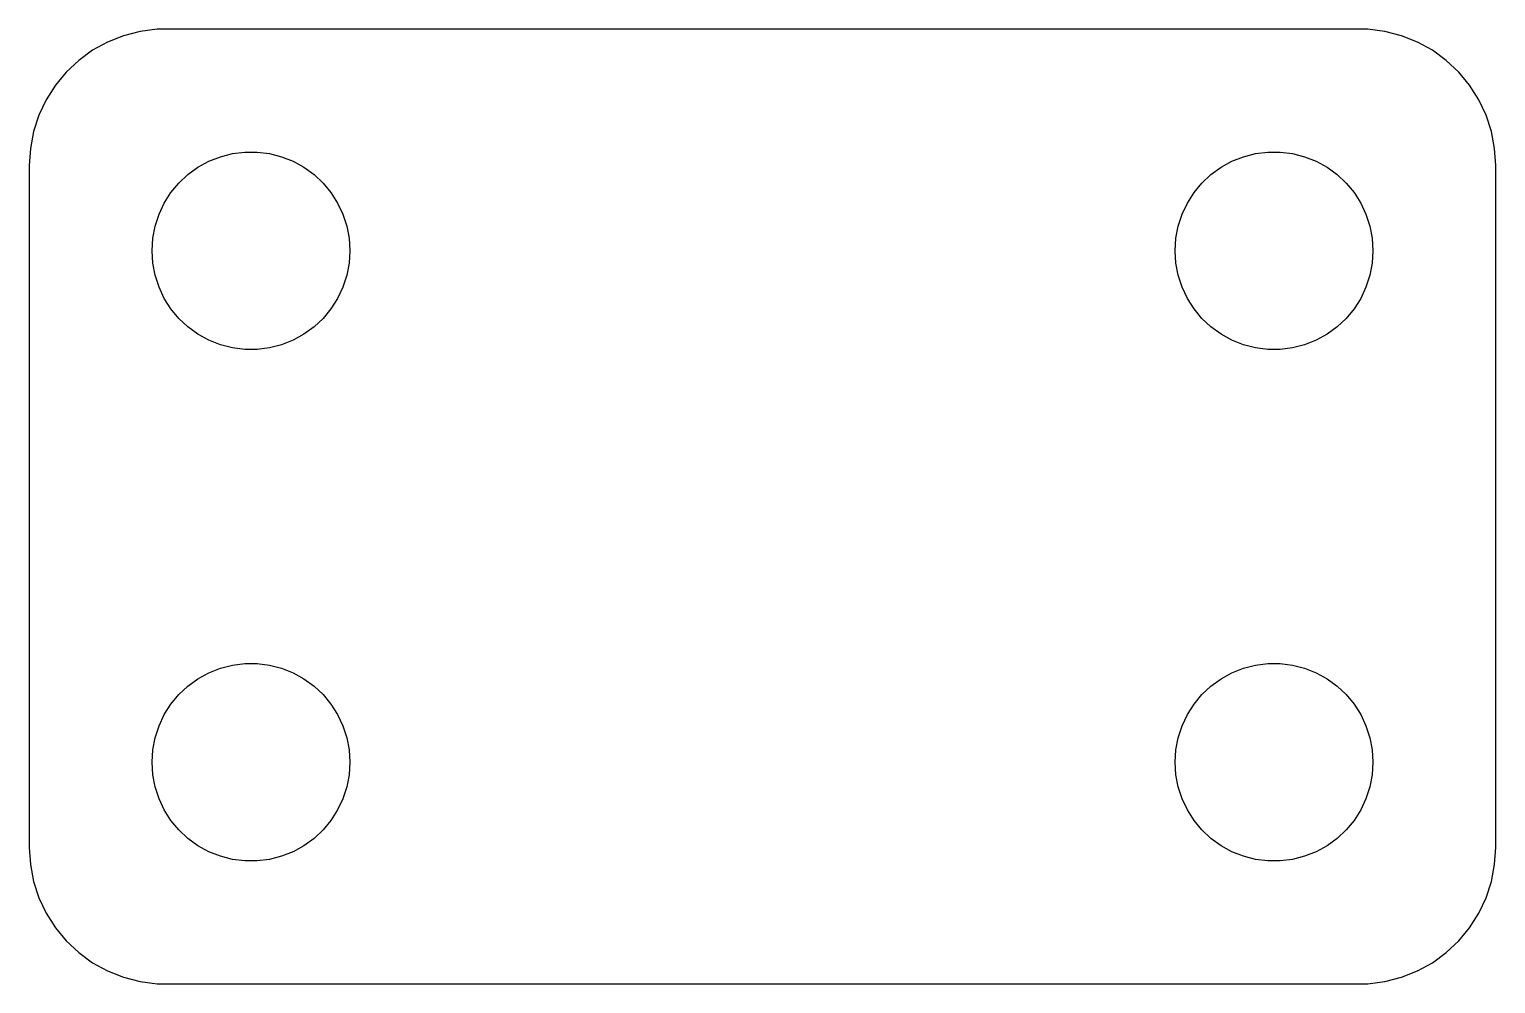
# Model space of a CAD drawing. Header units: metres. Extents: x -21.5 to 21.5, y -14 to 14.
import ezdxf

# ---------------------------------------------------------------- set-up
doc = ezdxf.new("R2010")
doc.units = ezdxf.units.M

msp = doc.modelspace()

# ---------------------------------------------------------------- linework, layer by layer
for p, q in [((-18.7361, 13.8042), (-19.2031, 13.6193)), ((-18.2495, 13.9291), (-18.7361, 13.8042)), ((-17.7512, 13.9921), (-18.2495, 13.9291)), ((17.7512, 13.9921), (-17.7512, 13.9921)), ((18.2495, 13.9291), (17.7512, 13.9921)), ((18.7361, 13.8042), (18.2495, 13.9291)), ((19.2031, 13.6193), (18.7361, 13.8042)), ((-19.6433, 13.3773), (-20.0497, 13.082)), ((-19.2031, 13.6193), (-19.6433, 13.3773)), ((19.6433, 13.3773), (19.2031, 13.6193)), ((20.0497, 13.082), (19.6433, 13.3773)), ((-20.0497, 13.082), (-20.4159, 12.7382)), ((20.4159, 12.7382), (20.0497, 13.082)), ((-20.4159, 12.7382), (-20.7361, 12.3511)), ((20.7361, 12.3511), (20.4159, 12.7382)), ((-20.7361, 12.3511), (-21.0052, 11.927)), ((21.0052, 11.927), (20.7361, 12.3511)), ((-21.0052, 11.927), (-21.2191, 11.4725)), ((21.2191, 11.4725), (21.0052, 11.927)), ((-21.2191, 11.4725), (-21.3743, 10.9948)), ((21.3743, 10.9948), (21.2191, 11.4725)), ((-21.3743, 10.9948), (-21.4684, 10.5013)), ((21.4684, 10.5013), (21.3743, 10.9948)), ((-21.4684, 10.5013), (-21.5, 10)), ((-15.8961, 10.2581), (-15.5434, 10.3486)), ((-15.5434, 10.3486), (-15.1821, 10.3943)), ((-15.1821, 10.3943), (-14.8179, 10.3943)), ((-14.8179, 10.3943), (-14.4566, 10.3486)), ((-14.4566, 10.3486), (-14.1038, 10.2581)), ((14.1038, 10.2581), (14.4566, 10.3486)), ((14.4566, 10.3486), (14.8179, 10.3943)), ((14.8179, 10.3943), (15.1821, 10.3943)), ((15.1821, 10.3943), (15.5434, 10.3486)), ((15.5434, 10.3486), (15.8961, 10.2581)), ((21.5, 10), (21.4684, 10.5013)), ((-21.5, 10), (-21.5, -10)), ((-16.8485, 9.73448), (-16.5539, 9.94855)), ((-16.5539, 9.94855), (-16.2348, 10.124)), ((-16.2348, 10.124), (-15.8961, 10.2581)), ((-14.1038, 10.2581), (-13.7652, 10.124)), ((-13.7652, 10.124), (-13.4461, 9.94855)), ((-13.4461, 9.94855), (-13.1515, 9.73448)), ((13.1515, 9.73448), (13.4461, 9.94855)), ((13.4461, 9.94855), (13.7652, 10.124)), ((13.7652, 10.124), (14.1038, 10.2581)), ((15.8961, 10.2581), (16.2348, 10.124)), ((16.2348, 10.124), (16.5539, 9.94855)), ((16.5539, 9.94855), (16.8485, 9.73448)), ((21.5, -10), (21.5, 10)), ((-17.3461, 9.20457), (-17.114, 9.48518)), ((-17.114, 9.48518), (-16.8485, 9.73448)), ((-13.1515, 9.73448), (-12.886, 9.48518)), ((-12.886, 9.48518), (-12.6538, 9.20457)), ((12.6538, 9.20457), (12.886, 9.48518)), ((12.886, 9.48518), (13.1515, 9.73448)), ((16.8485, 9.73448), (17.114, 9.48518)), ((17.114, 9.48518), (17.3461, 9.20457)), ((-17.5413, 8.89708), (-17.3461, 9.20457)), ((-12.6538, 9.20457), (-12.4587, 8.89708)), ((12.4587, 8.89708), (12.6538, 9.20457)), ((17.3461, 9.20457), (17.5413, 8.89708)), ((-17.6964, 8.56755), (-17.5413, 8.89708)), ((-12.4587, 8.89708), (-12.3036, 8.56755)), ((12.3036, 8.56755), (12.4587, 8.89708)), ((17.5413, 8.89708), (17.6964, 8.56755)), ((-17.8771, 7.86346), (-17.8089, 8.22119)), ((-17.8089, 8.22119), (-17.6964, 8.56755)), ((-12.3036, 8.56755), (-12.1911, 8.22119)), ((-12.1911, 8.22119), (-12.1229, 7.86346)), ((12.1229, 7.86346), (12.1911, 8.22119)), ((12.1911, 8.22119), (12.3036, 8.56755)), ((17.6964, 8.56755), (17.8089, 8.22119)), ((17.8089, 8.22119), (17.8771, 7.86346)), ((-17.9, 7.5), (-17.8771, 7.86346)), ((-12.1229, 7.86346), (-12.1, 7.5)), ((12.1, 7.5), (12.1229, 7.86346)), ((17.8771, 7.86346), (17.9, 7.5)), ((-17.8771, 7.13652), (-17.9, 7.5)), ((-12.1, 7.5), (-12.1229, 7.13652)), ((12.1229, 7.13652), (12.1, 7.5)), ((17.9, 7.5), (17.8771, 7.13652)), ((-17.8089, 6.77879), (-17.8771, 7.13652)), ((-12.1229, 7.13652), (-12.1911, 6.77879)), ((12.1911, 6.77879), (12.1229, 7.13652)), ((17.8771, 7.13652), (17.8089, 6.77879)), ((-17.6964, 6.43243), (-17.8089, 6.77879)), ((-12.1911, 6.77879), (-12.3036, 6.43243)), ((12.3036, 6.43243), (12.1911, 6.77879)), ((17.8089, 6.77879), (17.6964, 6.43243)), ((-17.5413, 6.10291), (-17.6964, 6.43243)), ((-17.3461, 5.79541), (-17.5413, 6.10291)), ((-12.4587, 6.10291), (-12.6538, 5.79541)), ((-12.3036, 6.43243), (-12.4587, 6.10291)), ((12.4587, 6.10291), (12.3036, 6.43243)), ((12.6538, 5.79541), (12.4587, 6.10291)), ((17.5413, 6.10291), (17.3461, 5.79541)), ((17.6964, 6.43243), (17.5413, 6.10291)), ((-17.114, 5.5148), (-17.3461, 5.79541)), ((-12.6538, 5.79541), (-12.886, 5.5148)), ((12.886, 5.5148), (12.6538, 5.79541)), ((17.3461, 5.79541), (17.114, 5.5148)), ((-16.8485, 5.2655), (-17.114, 5.5148)), ((-16.5539, 5.05144), (-16.8485, 5.2655)), ((-13.1515, 5.2655), (-13.4461, 5.05144)), ((-12.886, 5.5148), (-13.1515, 5.2655)), ((13.1515, 5.2655), (12.886, 5.5148)), ((13.4461, 5.05144), (13.1515, 5.2655)), ((16.8485, 5.2655), (16.5539, 5.05144)), ((17.114, 5.5148), (16.8485, 5.2655)), ((-16.2348, 4.87599), (-16.5539, 5.05144)), ((-15.8961, 4.74193), (-16.2348, 4.87599)), ((-15.5434, 4.65135), (-15.8961, 4.74193)), ((-14.1038, 4.74193), (-14.4566, 4.65135)), ((-13.7652, 4.87599), (-14.1038, 4.74193)), ((-13.4461, 5.05144), (-13.7652, 4.87599)), ((13.7652, 4.87599), (13.4461, 5.05144)), ((14.1038, 4.74193), (13.7652, 4.87599)), ((14.4566, 4.65135), (14.1038, 4.74193)), ((15.8961, 4.74193), (15.5434, 4.65135)), ((16.2348, 4.87599), (15.8961, 4.74193)), ((16.5539, 5.05144), (16.2348, 4.87599)), ((-15.1821, 4.60571), (-15.5434, 4.65135)), ((-14.8179, 4.60571), (-15.1821, 4.60571)), ((-14.4566, 4.65135), (-14.8179, 4.60571)), ((14.8179, 4.60571), (14.4566, 4.65135)), ((15.1821, 4.60571), (14.8179, 4.60571)), ((15.5434, 4.65135), (15.1821, 4.60571)), ((-15.8961, -4.74193), (-15.5434, -4.65135)), ((-15.5434, -4.65135), (-15.1821, -4.60571)), ((-15.1821, -4.60571), (-14.8179, -4.60571)), ((-14.8179, -4.60571), (-14.4566, -4.65135)), ((-14.4566, -4.65135), (-14.1038, -4.74193)), ((14.1038, -4.74193), (14.4566, -4.65135)), ((14.4566, -4.65135), (14.8179, -4.60571)), ((14.8179, -4.60571), (15.1821, -4.60571)), ((15.1821, -4.60571), (15.5434, -4.65135)), ((15.5434, -4.65135), (15.8961, -4.74193)), ((-16.8485, -5.2655), (-16.5539, -5.05144)), ((-16.5539, -5.05144), (-16.2348, -4.87599)), ((-16.2348, -4.87599), (-15.8961, -4.74193)), ((-14.1038, -4.74193), (-13.7652, -4.87599)), ((-13.7652, -4.87599), (-13.4461, -5.05144)), ((-13.4461, -5.05144), (-13.1515, -5.2655)), ((13.1515, -5.2655), (13.4461, -5.05144)), ((13.4461, -5.05144), (13.7652, -4.87599)), ((13.7652, -4.87599), (14.1038, -4.74193)), ((15.8961, -4.74193), (16.2348, -4.87599)), ((16.2348, -4.87599), (16.5539, -5.05144)), ((16.5539, -5.05144), (16.8485, -5.2655)), ((-17.3461, -5.79541), (-17.114, -5.5148)), ((-17.114, -5.5148), (-16.8485, -5.2655)), ((-13.1515, -5.2655), (-12.886, -5.5148)), ((-12.886, -5.5148), (-12.6538, -5.79541)), ((12.6538, -5.79541), (12.886, -5.5148)), ((12.886, -5.5148), (13.1515, -5.2655)), ((16.8485, -5.2655), (17.114, -5.5148)), ((17.114, -5.5148), (17.3461, -5.79541)), ((-17.5413, -6.10291), (-17.3461, -5.79541)), ((-12.6538, -5.79541), (-12.4587, -6.10291)), ((12.4587, -6.10291), (12.6538, -5.79541)), ((17.3461, -5.79541), (17.5413, -6.10291)), ((-17.8089, -6.77879), (-17.6964, -6.43243)), ((-17.6964, -6.43243), (-17.5413, -6.10291)), ((-12.4587, -6.10291), (-12.3036, -6.43243)), ((-12.3036, -6.43243), (-12.1911, -6.77879)), ((12.1911, -6.77879), (12.3036, -6.43243)), ((12.3036, -6.43243), (12.4587, -6.10291)), ((17.5413, -6.10291), (17.6964, -6.43243)), ((17.6964, -6.43243), (17.8089, -6.77879)), ((-17.8771, -7.13652), (-17.8089, -6.77879)), ((-12.1911, -6.77879), (-12.1229, -7.13652)), ((12.1229, -7.13652), (12.1911, -6.77879)), ((17.8089, -6.77879), (17.8771, -7.13652)), ((-17.9, -7.5), (-17.8771, -7.13652)), ((-12.1229, -7.13652), (-12.1, -7.5)), ((12.1, -7.5), (12.1229, -7.13652)), ((17.8771, -7.13652), (17.9, -7.5)), ((-17.8771, -7.86346), (-17.9, -7.5)), ((-12.1, -7.5), (-12.1229, -7.86346)), ((12.1229, -7.86346), (12.1, -7.5)), ((17.9, -7.5), (17.8771, -7.86346)), ((-17.8089, -8.22119), (-17.8771, -7.86346)), ((-12.1229, -7.86346), (-12.1911, -8.22119)), ((12.1911, -8.22119), (12.1229, -7.86346)), ((17.8771, -7.86346), (17.8089, -8.22119)), ((-17.6964, -8.56755), (-17.8089, -8.22119)), ((-17.5413, -8.89708), (-17.6964, -8.56755)), ((-12.3036, -8.56755), (-12.4587, -8.89708)), ((-12.1911, -8.22119), (-12.3036, -8.56755)), ((12.3036, -8.56755), (12.1911, -8.22119)), ((12.4587, -8.89708), (12.3036, -8.56755)), ((17.6964, -8.56755), (17.5413, -8.89708)), ((17.8089, -8.22119), (17.6964, -8.56755)), ((-17.3461, -9.20457), (-17.5413, -8.89708)), ((-12.4587, -8.89708), (-12.6538, -9.20457)), ((12.6538, -9.20457), (12.4587, -8.89708)), ((17.5413, -8.89708), (17.3461, -9.20457)), ((-17.114, -9.48518), (-17.3461, -9.20457)), ((-12.6538, -9.20457), (-12.886, -9.48518)), ((12.886, -9.48518), (12.6538, -9.20457)), ((17.3461, -9.20457), (17.114, -9.48518)), ((-16.8485, -9.73448), (-17.114, -9.48518)), ((-16.5539, -9.94855), (-16.8485, -9.73448)), ((-13.1515, -9.73448), (-13.4461, -9.94855)), ((-12.886, -9.48518), (-13.1515, -9.73448)), ((13.1515, -9.73448), (12.886, -9.48518)), ((13.4461, -9.94855), (13.1515, -9.73448)), ((16.8485, -9.73448), (16.5539, -9.94855)), ((17.114, -9.48518), (16.8485, -9.73448)), ((-21.5, -10), (-21.4684, -10.5013)), ((-16.2348, -10.124), (-16.5539, -9.94855)), ((-15.8961, -10.2581), (-16.2348, -10.124)), ((-15.5434, -10.3486), (-15.8961, -10.2581)), ((-14.1038, -10.2581), (-14.4566, -10.3486)), ((-13.7652, -10.124), (-14.1038, -10.2581)), ((-13.4461, -9.94855), (-13.7652, -10.124)), ((13.7652, -10.124), (13.4461, -9.94855)), ((14.1038, -10.2581), (13.7652, -10.124)), ((14.4566, -10.3486), (14.1038, -10.2581)), ((15.8961, -10.2581), (15.5434, -10.3486)), ((16.2348, -10.124), (15.8961, -10.2581)), ((16.5539, -9.94855), (16.2348, -10.124)), ((21.4684, -10.5013), (21.5, -10)), ((-21.4684, -10.5013), (-21.3743, -10.9948)), ((-15.1821, -10.3943), (-15.5434, -10.3486)), ((-14.8179, -10.3943), (-15.1821, -10.3943)), ((-14.4566, -10.3486), (-14.8179, -10.3943)), ((14.8179, -10.3943), (14.4566, -10.3486)), ((15.1821, -10.3943), (14.8179, -10.3943)), ((15.5434, -10.3486), (15.1821, -10.3943)), ((21.3743, -10.9948), (21.4684, -10.5013)), ((-21.3743, -10.9948), (-21.2191, -11.4725)), ((21.2191, -11.4725), (21.3743, -10.9948)), ((-21.2191, -11.4725), (-21.0052, -11.927)), ((21.0052, -11.927), (21.2191, -11.4725)), ((-21.0052, -11.927), (-20.7361, -12.3511)), ((20.7361, -12.3511), (21.0052, -11.927)), ((-20.7361, -12.3511), (-20.4159, -12.7382)), ((20.4159, -12.7382), (20.7361, -12.3511)), ((-20.4159, -12.7382), (-20.0497, -13.082)), ((20.0497, -13.082), (20.4159, -12.7382)), ((-20.0497, -13.082), (-19.6433, -13.3773)), ((19.6433, -13.3773), (20.0497, -13.082)), ((-19.6433, -13.3773), (-19.2031, -13.6193)), ((-19.2031, -13.6193), (-18.7361, -13.8042)), ((18.7361, -13.8042), (19.2031, -13.6193)), ((19.2031, -13.6193), (19.6433, -13.3773)), ((-18.7361, -13.8042), (-18.2495, -13.9291)), ((-18.2495, -13.9291), (-17.7512, -13.9921)), ((-17.7512, -13.9921), (17.7512, -13.9921)), ((17.7512, -13.9921), (18.2495, -13.9291)), ((18.2495, -13.9291), (18.7361, -13.8042))]:
    msp.add_line(p, q)

doc.saveas('drawing.dxf')
